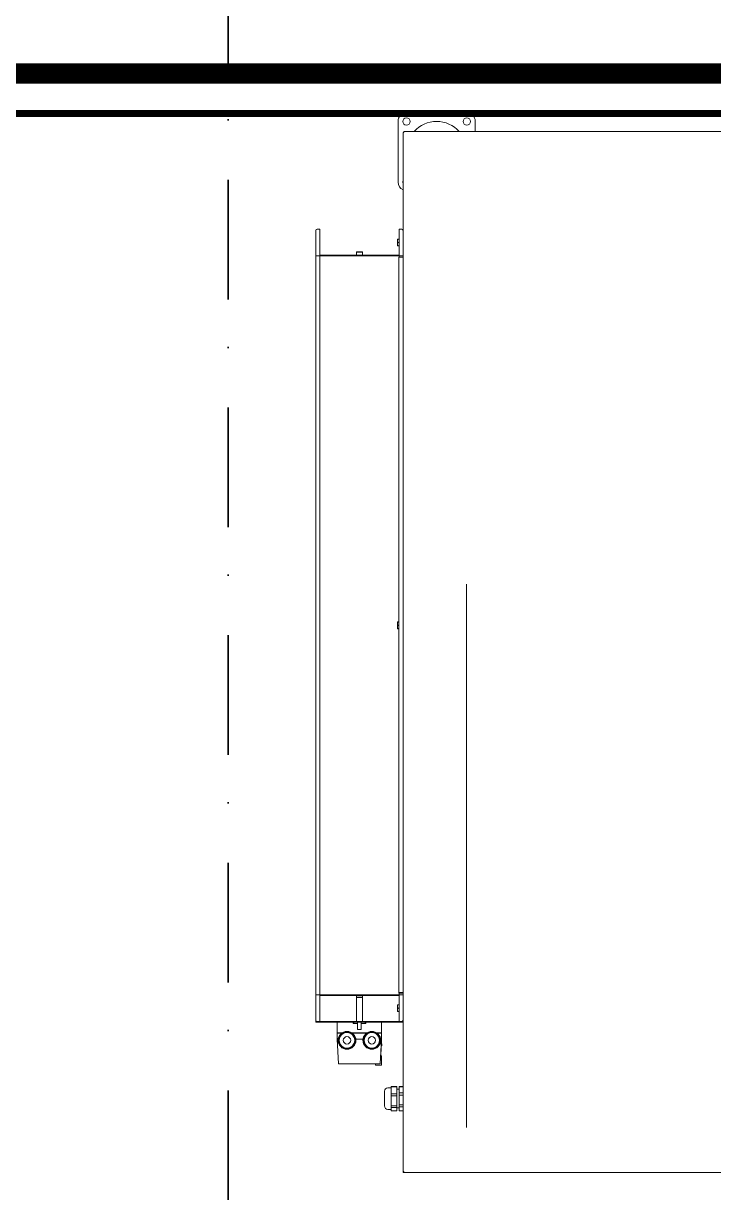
# Model space of a CAD drawing. Header units: millimetres. Extents: x 1322820 to 1391563, y 1051909 to 1098256.
# Drawn here: x 1333877 to 1334893, y 1078625 to 1080347 of the extents above; entities that cross this region are included whole.
import ezdxf
from ezdxf.enums import TextEntityAlignment as Align

# ---------------------------------------------------------------- set-up
doc = ezdxf.new("R2010")
doc.units = ezdxf.units.MM
doc.header["$MEASUREMENT"] = 0
for name, pattern in [('AStair_dashed', [1800, 800, -1000]), ('Dot & Dashed', [335.138881, 176.388884, -88.194442, 0, -70.555556]), ('DUBLU_INTRERUPT', [1.093612, 0.529167, -0.211667, 0.141111, -0.211667])]:
    doc.linetypes.add(name, pattern=pattern)
doc.layers.get('0').update_dxf_attribs({"true_color": 0x787878})
doc.layers.add('Circuit echipo', color=7, linetype='Continuous')
doc.layers.add('circuite prize vitali', color=1, linetype='Continuous')
for name, color, linetype, lineweight, true_color in [('instalatii - echipamente_Pen_No__21', 7, 'Continuous', 20, 0x787878), ('New_arhitectura - axe_Pen_No__201', 7, 'Continuous', 35, 0x787878), ('New_arhitectura - desen 2D_Pen_No__2', 7, 'Continuous', 13, 0x787878), ('New_instalatii - echipamente_Pen_No__21', 7, 'Continuous', 20, 0x787878)]:
    doc.layers.add(name, color=color, linetype=linetype, lineweight=lineweight, true_color=true_color)
doc.layers.add('New_arhitectura - axe', color=7, linetype='Continuous', true_color=0x787878)
doc.styles.add('GENERATED_STYLE_1', font='arialbd.ttf')

# ---------------------------------------------------------------- blocks, each defined once
blk = doc.blocks.new('Standard grid marker')
at = {"layer": 'New_arhitectura - axe_Pen_No__201', "linetype": 'Dot & Dashed', "lineweight": 35}
blk.add_line((1000, 0), (43350, 0), dxfattribs=at)
at = {"layer": 'New_arhitectura - axe_Pen_No__201', "lineweight": 35, "style": 'GENERATED_STYLE_1'}
for tag, p in [('AC_MarkerText_1_0', (-106.1, 7.1)), ('AC_MarkerText_1_1', (44456, 7.1))]:
    blk.add_attdef(tag, text='', height=125, rotation=270, dxfattribs=at).set_placement(p, align=Align.MIDDLE_CENTER)
blk = doc.blocks.new('terasa')
at = {"layer": 'instalatii - echipamente_Pen_No__21', "linetype": 'Continuous', "lineweight": 20}
for p, q in [((1334530.62, 1080214.448), (1334440.62, 1080214.448)), ((1334428.751, 1080202.579), (1334428.751, 1080112.579)), ((1334542.488, 1080187.25), (1334542.488, 1080202.579)), ((1334436.169, 1080185.993), (1334436.169, 1080186.013)), ((1334437.405, 1080186.013), (1334436.169, 1080186.013)), ((1334436.169, 1078655.539), (1334436.169, 1080185.993)), ((1334437.405, 1080187.25), (1334437.426, 1080187.25)), ((1334437.405, 1080187.25), (1334437.405, 1080186.013)), ((1334437.426, 1080187.25), (1335820.784, 1080187.25)), ((1334307.598, 1080041.618), (1334307.598, 1080004.035)), ((1334313.532, 1080043.596), (1334309.576, 1080043.596)), ((1334313.532, 1080043.596), (1334313.532, 1080041.618)), ((1334313.532, 1080004.035), (1334313.532, 1080041.618)), ((1334434.191, 1080043.596), (1334430.235, 1080043.596)), ((1334430.235, 1080041.618), (1334430.235, 1080043.596)), ((1334430.235, 1080041.618), (1334430.235, 1080004.035)), ((1334428.059, 1080028.761), (1334428.059, 1080026.288)), ((1334428.059, 1080026.288), (1334428.059, 1080021.343)), ((1334428.059, 1080021.343), (1334428.059, 1080018.871)), ((1334430.235, 1080028.761), (1334428.501, 1080028.761)), ((1334430.235, 1080023.816), (1334428.501, 1080023.816)), ((1334430.235, 1080018.871), (1334428.501, 1080018.871)), ((1334309.576, 1080004.035), (1334307.598, 1080004.035)), ((1334307.598, 1078916.123), (1334307.598, 1080004.035)), ((1334309.576, 1080004.035), (1334307.598, 1080004.035)), ((1334309.576, 1080004.035), (1334313.532, 1080004.035)), ((1334309.576, 1080004.035), (1334313.532, 1080004.035)), ((1334430.235, 1080005.024), (1334313.532, 1080005.024)), ((1334313.532, 1080004.035), (1334430.235, 1080004.035)), ((1334313.532, 1080004.035), (1334313.532, 1078916.123)), ((1334367.927, 1080009.97), (1334367.433, 1080009.475)), ((1334376.334, 1080009.475), (1334367.433, 1080009.475)), ((1334367.433, 1080005.024), (1334367.433, 1080009.475)), ((1334367.927, 1080009.97), (1334375.839, 1080009.97)), ((1334375.839, 1080009.97), (1334376.334, 1080009.475)), ((1334376.334, 1080005.024), (1334376.334, 1080009.475)), ((1334430.037, 1080002.057), (1334436.169, 1080002.057)), ((1334430.037, 1080002.056), (1334430.037, 1080001.019)), ((1334430.037, 1078919.189), (1334430.037, 1080001.019)), ((1334430.235, 1080004.035), (1334434.191, 1080004.035)), ((1334430.235, 1080002.057), (1334430.235, 1080004.035)), ((1334434.191, 1080004.035), (1334430.235, 1080004.035)), ((1334434.191, 1080004.035), (1334436.169, 1080004.035)), ((1334436.169, 1080004.035), (1334434.191, 1080004.035)), ((1334428.059, 1079465.024), (1334428.059, 1079462.551)), ((1334430.037, 1079465.025), (1334428.501, 1079465.025)), ((1334430.037, 1079465.024), (1334428.501, 1079465.024)), ((1334428.059, 1079462.551), (1334428.059, 1079457.606)), ((1334428.059, 1079457.606), (1334428.059, 1079455.134)), ((1334430.037, 1079460.079), (1334428.501, 1079460.079)), ((1334430.037, 1079455.134), (1334428.501, 1079455.134)), ((1334309.576, 1078916.123), (1334307.598, 1078916.123)), ((1334307.598, 1078916.123), (1334309.576, 1078916.123)), ((1334307.598, 1078916.123), (1334307.598, 1078878.541)), ((1334313.532, 1078916.123), (1334309.576, 1078916.123)), ((1334309.576, 1078916.123), (1334313.532, 1078916.123)), ((1334430.235, 1078916.123), (1334313.532, 1078916.123)), ((1334313.532, 1078878.541), (1334313.532, 1078916.123)), ((1334313.532, 1078915.134), (1334430.235, 1078915.134)), ((1334367.433, 1078912.662), (1334367.433, 1078915.134)), ((1334376.334, 1078912.662), (1334376.334, 1078915.134)), ((1334430.037, 1078919.189), (1334436.169, 1078919.189)), ((1334430.037, 1078919.14), (1334430.037, 1078919.189)), ((1334430.037, 1078919.09), (1334430.037, 1078919.14)), ((1334436.169, 1078919.09), (1334430.037, 1078919.09)), ((1334430.037, 1078919.09), (1334430.037, 1078918.101)), ((1334430.037, 1078918.101), (1334436.169, 1078918.101)), ((1334430.235, 1078916.123), (1334430.235, 1078918.101)), ((1334434.191, 1078916.123), (1334430.235, 1078916.123)), ((1334434.191, 1078916.123), (1334430.235, 1078916.123)), ((1334430.235, 1078916.123), (1334430.235, 1078878.541)), ((1334434.191, 1078916.123), (1334436.169, 1078916.123)), ((1334434.191, 1078916.123), (1334436.169, 1078916.123)), ((1334367.433, 1078876.563), (1334367.433, 1078912.662)), ((1334367.433, 1078912.662), (1334376.334, 1078912.662)), ((1334367.927, 1078912.167), (1334367.433, 1078912.662)), ((1334375.839, 1078912.167), (1334367.927, 1078912.167)), ((1334375.839, 1078912.167), (1334376.334, 1078912.662)), ((1334376.334, 1078876.563), (1334376.334, 1078912.662)), ((1334428.059, 1078901.288), (1334428.059, 1078898.815)), ((1334428.059, 1078898.815), (1334428.059, 1078893.87)), ((1334430.235, 1078901.289), (1334428.501, 1078901.289)), ((1334430.235, 1078901.288), (1334428.501, 1078901.288)), ((1334430.235, 1078896.342), (1334428.501, 1078896.342)), ((1334428.059, 1078893.87), (1334428.059, 1078891.398)), ((1334430.235, 1078891.398), (1334428.501, 1078891.398)), ((1334307.598, 1078876.563), (1334309.576, 1078876.563)), ((1334307.598, 1078876.563), (1334307.598, 1078875.574)), ((1334436.169, 1078875.574), (1334307.598, 1078875.574)), ((1334309.576, 1078876.563), (1334313.532, 1078876.563)), ((1334313.532, 1078878.541), (1334313.532, 1078876.563)), ((1334313.532, 1078876.563), (1334430.235, 1078876.563)), ((1334339.246, 1078875.574), (1334339.246, 1078859.75)), ((1334362.488, 1078873.596), (1334362.488, 1078875.574)), ((1334363.477, 1078873.596), (1334362.488, 1078873.596)), ((1334363.477, 1078875.574), (1334363.477, 1078873.596)), ((1334369.163, 1078873.596), (1334363.477, 1078873.596)), ((1334369.163, 1078873.596), (1334369.163, 1078875.574)), ((1334369.163, 1078864.695), (1334369.163, 1078873.596)), ((1334374.603, 1078864.695), (1334369.163, 1078864.695)), ((1334374.603, 1078875.574), (1334374.603, 1078873.596)), ((1334380.29, 1078873.596), (1334374.603, 1078873.596)), ((1334374.603, 1078873.596), (1334374.603, 1078864.695)), ((1334380.29, 1078875.574), (1334380.29, 1078873.596)), ((1334381.279, 1078873.596), (1334380.29, 1078873.596)), ((1334381.279, 1078875.574), (1334381.279, 1078873.596)), ((1334404.521, 1078875.574), (1334404.521, 1078859.75)), ((1334430.235, 1078876.563), (1334430.235, 1078878.541)), ((1334430.235, 1078876.563), (1334434.191, 1078876.563)), ((1334434.191, 1078876.563), (1334436.169, 1078876.563)), ((1334339.246, 1078859.255), (1334339.246, 1078859.75)), ((1334339.246, 1078859.75), (1334346.281, 1078859.75)), ((1334345.594, 1078859.255), (1334339.246, 1078859.255)), ((1334339.246, 1078859.255), (1334339.246, 1078850.354)), ((1334339.246, 1078850.354), (1334341.138, 1078814.255)), ((1334340.566, 1078850.354), (1334339.246, 1078850.354)), ((1334343.737, 1078854.557), (1334341.31, 1078850.354)), ((1334341.31, 1078847.387), (1334343.737, 1078843.184)), ((1334342.707, 1078853.439), (1334342.707, 1078852.775)), ((1334342.707, 1078844.967), (1334342.707, 1078844.303)), ((1334346.163, 1078858.761), (1334343.737, 1078854.557)), ((1334344.766, 1078856.34), (1334344.191, 1078856.008)), ((1334353.587, 1078860.244), (1334348.733, 1078860.244)), ((1334352.103, 1078860.576), (1334351.528, 1078860.244)), ((1334358.44, 1078860.244), (1334353.587, 1078860.244)), ((1334355.645, 1078860.244), (1334355.07, 1078860.576)), ((1334360.892, 1078859.75), (1334382.875, 1078859.75)), ((1334363.436, 1078854.557), (1334361.01, 1078858.761)), ((1334382.187, 1078859.255), (1334361.579, 1078859.255)), ((1334362.982, 1078856.008), (1334362.407, 1078856.34)), ((1334365.863, 1078850.354), (1334363.436, 1078854.557)), ((1334363.436, 1078843.184), (1334365.863, 1078847.387)), ((1334364.466, 1078852.775), (1334364.466, 1078853.439)), ((1334364.466, 1078844.303), (1334364.466, 1078844.967)), ((1334377.16, 1078850.354), (1334366.607, 1078850.354)), ((1334380.33, 1078854.557), (1334377.903, 1078850.354)), ((1334377.903, 1078847.387), (1334380.33, 1078843.184)), ((1334379.301, 1078853.439), (1334379.301, 1078852.775)), ((1334379.301, 1078844.967), (1334379.301, 1078844.303)), ((1334382.757, 1078858.761), (1334380.33, 1078854.557)), ((1334381.359, 1078856.34), (1334380.784, 1078856.008)), ((1334390.18, 1078860.244), (1334385.326, 1078860.244)), ((1334388.696, 1078860.576), (1334388.121, 1078860.244)), ((1334395.034, 1078860.244), (1334390.18, 1078860.244)), ((1334392.239, 1078860.244), (1334391.663, 1078860.576)), ((1334397.485, 1078859.75), (1334404.521, 1078859.75)), ((1334400.03, 1078854.557), (1334397.603, 1078858.761)), ((1334404.521, 1078859.255), (1334398.173, 1078859.255)), ((1334399.576, 1078856.008), (1334399.001, 1078856.34)), ((1334402.457, 1078850.354), (1334400.03, 1078854.557)), ((1334400.03, 1078843.184), (1334402.457, 1078847.387)), ((1334401.059, 1078852.775), (1334401.059, 1078853.439)), ((1334401.059, 1078844.303), (1334401.059, 1078844.967)), ((1334404.521, 1078850.354), (1334402.629, 1078814.255)), ((1334404.521, 1078850.354), (1334403.2, 1078850.354)), ((1334404.521, 1078859.75), (1334404.521, 1078859.255)), ((1334404.521, 1078859.255), (1334404.521, 1078850.354)), ((1334343.737, 1078843.184), (1334346.163, 1078838.981)), ((1334344.191, 1078841.733), (1334344.766, 1078841.401)), ((1334348.733, 1078837.497), (1334353.587, 1078837.497)), ((1334351.528, 1078837.497), (1334352.103, 1078837.165)), ((1334353.587, 1078837.497), (1334358.44, 1078837.497)), ((1334355.07, 1078837.165), (1334355.645, 1078837.497)), ((1334361.01, 1078838.981), (1334363.436, 1078843.184)), ((1334362.407, 1078841.401), (1334362.982, 1078841.733)), ((1334380.33, 1078843.184), (1334382.757, 1078838.981)), ((1334380.784, 1078841.733), (1334381.359, 1078841.401)), ((1334385.326, 1078837.497), (1334390.18, 1078837.497)), ((1334388.121, 1078837.497), (1334388.696, 1078837.165)), ((1334390.18, 1078837.497), (1334395.034, 1078837.497)), ((1334391.663, 1078837.165), (1334392.239, 1078837.497)), ((1334397.603, 1078838.981), (1334400.03, 1078843.184)), ((1334399.001, 1078841.401), (1334399.576, 1078841.733)), ((1334404.053, 1078841.426), (1334404.053, 1078837.497)), ((1334341.138, 1078814.255), (1334402.629, 1078814.255)), ((1334395.706, 1078812.277), (1334395.706, 1078814.255)), ((1334404.607, 1078812.277), (1334395.706, 1078812.277)), ((1334403.251, 1078826.123), (1334404.607, 1078826.123)), ((1334404.607, 1078826.123), (1334404.607, 1078812.277)), ((1334418.861, 1078778.898), (1334413.916, 1078778.898)), ((1334418.861, 1078780.983), (1334418.861, 1078781.123)), ((1334426.773, 1078781.123), (1334418.861, 1078781.123)), ((1334426.773, 1078780.983), (1334418.861, 1078780.983)), ((1334418.861, 1078780.376), (1334418.861, 1078780.983)), ((1334426.773, 1078780.376), (1334418.861, 1078780.376)), ((1334418.861, 1078780.376), (1334418.861, 1078770.085)), ((1334426.773, 1078780.983), (1334426.773, 1078781.123)), ((1334426.773, 1078780.376), (1334426.773, 1078780.983)), ((1334426.773, 1078780.376), (1334426.773, 1078770.085)), ((1334430.235, 1078776.92), (1334426.773, 1078776.92)), ((1334436.169, 1078780.876), (1334430.235, 1078780.876)), ((1334436.169, 1078780.874), (1334430.235, 1078780.874)), ((1334430.235, 1078780.358), (1334430.235, 1078780.874)), ((1334436.169, 1078780.358), (1334430.235, 1078780.358)), ((1334430.235, 1078780.358), (1334430.235, 1078771.714)), ((1334408.971, 1078752.195), (1334408.971, 1078773.953)), ((1334426.773, 1078770.085), (1334418.861, 1078770.085)), ((1334418.861, 1078767.273), (1334418.861, 1078770.085)), ((1334426.773, 1078767.273), (1334418.861, 1078767.273)), ((1334418.861, 1078767.273), (1334418.861, 1078752.176)), ((1334426.773, 1078767.273), (1334426.773, 1078770.085)), ((1334426.773, 1078767.273), (1334426.773, 1078752.176)), ((1334430.235, 1078768.025), (1334430.235, 1078771.714)), ((1334436.169, 1078771.714), (1334430.235, 1078771.714)), ((1334436.169, 1078768.025), (1334430.235, 1078768.025)), ((1334430.235, 1078768.025), (1334430.235, 1078753.914)), ((1334418.861, 1078747.25), (1334413.916, 1078747.25)), ((1334426.773, 1078752.176), (1334418.861, 1078752.176)), ((1334418.861, 1078749.971), (1334418.861, 1078752.176)), ((1334426.773, 1078749.971), (1334418.861, 1078749.971)), ((1334418.861, 1078749.971), (1334418.861, 1078745.164)), ((1334426.773, 1078745.164), (1334418.861, 1078745.164)), ((1334418.861, 1078745.164), (1334418.861, 1078745.025)), ((1334426.773, 1078745.025), (1334418.861, 1078745.025)), ((1334418.861, 1078745.024), (1334418.861, 1078745.025)), ((1334426.773, 1078745.024), (1334418.861, 1078745.024)), ((1334426.773, 1078749.971), (1334426.773, 1078752.176)), ((1334426.773, 1078749.971), (1334426.773, 1078745.164)), ((1334430.235, 1078749.228), (1334426.773, 1078749.228)), ((1334426.773, 1078745.164), (1334426.773, 1078745.025)), ((1334426.773, 1078745.024), (1334426.773, 1078745.025)), ((1334436.169, 1078753.914), (1334430.235, 1078753.914)), ((1334430.235, 1078750.741), (1334430.235, 1078753.914)), ((1334436.169, 1078750.741), (1334430.235, 1078750.741)), ((1334430.235, 1078750.741), (1334430.235, 1078745.274)), ((1334436.169, 1078745.274), (1334430.235, 1078745.274)), ((1334436.169, 1078745.272), (1334430.235, 1078745.272)), ((1335820.784, 1078654.283), (1334437.426, 1078654.283))]:
    blk.add_line(p, q, dxfattribs=at)
at = {"layer": 'instalatii - echipamente_Pen_No__21', "linetype": 'Continuous', "lineweight": 20, "flags": 128}
for points in [[(1334437.356, 1080186.013), (1334437.265, 1080186.012), (1334437.251, 1080186.012), (1334437.235, 1080186.012), (1334437.218, 1080186.011), (1334437.2, 1080186.011), (1334437.181, 1080186.011), (1334437.161, 1080186.011), (1334437.14, 1080186.011), (1334437.119, 1080186.01), (1334437.096, 1080186.01), (1334437.073, 1080186.01), (1334437.049, 1080186.01), (1334437.024, 1080186.009), (1334437, 1080186.009), (1334436.974, 1080186.009), (1334436.949, 1080186.009), (1334436.923, 1080186.008), (1334436.897, 1080186.008), (1334436.87, 1080186.008), (1334436.844, 1080186.007), (1334436.818, 1080186.007), (1334436.792, 1080186.007), (1334436.766, 1080186.007), (1334436.74, 1080186.006), (1334436.714, 1080186.006), (1334436.689, 1080186.006), (1334436.664, 1080186.005), (1334436.639, 1080186.005), (1334436.615, 1080186.005), (1334436.591, 1080186.005), (1334436.568, 1080186.004), (1334436.546, 1080186.004), (1334436.523, 1080186.004), (1334436.502, 1080186.003), (1334436.481, 1080186.003), (1334436.461, 1080186.003), (1334436.442, 1080186.003), (1334436.423, 1080186.002), (1334436.405, 1080186.002), (1334436.389, 1080186.002), (1334436.373, 1080186.001), (1334436.358, 1080186.001), (1334436.344, 1080186.001), (1334436.331, 1080186.001), (1334436.319, 1080186), (1334436.307, 1080186), (1334436.297, 1080186), (1334436.278, 1080185.999), (1334436.262, 1080185.999), (1334436.248, 1080185.998), (1334436.236, 1080185.998), (1334436.222, 1080185.997), (1334436.211, 1080185.997), (1334436.2, 1080185.996), (1334436.189, 1080185.995), (1334436.179, 1080185.995)], [(1334437.356, 1080186.013), (1334437.265, 1080186.012), (1334437.251, 1080186.012), (1334437.235, 1080186.012), (1334437.218, 1080186.011), (1334437.2, 1080186.011), (1334437.181, 1080186.011), (1334437.161, 1080186.011), (1334437.14, 1080186.011), (1334437.119, 1080186.01), (1334437.096, 1080186.01), (1334437.073, 1080186.01), (1334437.049, 1080186.01), (1334437.024, 1080186.009), (1334437, 1080186.009), (1334436.974, 1080186.009), (1334436.949, 1080186.009), (1334436.923, 1080186.008), (1334436.897, 1080186.008), (1334436.87, 1080186.008), (1334436.844, 1080186.007), (1334436.818, 1080186.007), (1334436.792, 1080186.007), (1334436.766, 1080186.007), (1334436.74, 1080186.006), (1334436.714, 1080186.006), (1334436.689, 1080186.006), (1334436.664, 1080186.005), (1334436.639, 1080186.005), (1334436.615, 1080186.005), (1334436.591, 1080186.005), (1334436.568, 1080186.004), (1334436.546, 1080186.004), (1334436.523, 1080186.004), (1334436.502, 1080186.003), (1334436.481, 1080186.003), (1334436.461, 1080186.003), (1334436.442, 1080186.003), (1334436.423, 1080186.002), (1334436.405, 1080186.002), (1334436.389, 1080186.002), (1334436.373, 1080186.001), (1334436.358, 1080186.001), (1334436.344, 1080186.001), (1334436.331, 1080186.001), (1334436.319, 1080186), (1334436.307, 1080186), (1334436.297, 1080186), (1334436.278, 1080185.999), (1334436.262, 1080185.999), (1334436.248, 1080185.998), (1334436.236, 1080185.998), (1334436.222, 1080185.997), (1334436.211, 1080185.997), (1334436.2, 1080185.996), (1334436.189, 1080185.995), (1334436.179, 1080185.995)], [(1334437.405, 1080186.013), (1334437.395, 1080186.013), (1334437.385, 1080186.013), (1334437.374, 1080186.013), (1334437.364, 1080186.013)], [(1334437.405, 1080186.013), (1334437.395, 1080186.013), (1334437.385, 1080186.013), (1334437.374, 1080186.013), (1334437.364, 1080186.013)], [(1334437.405, 1080186.013), (1334437.405, 1080186.024), (1334437.405, 1080186.034), (1334437.406, 1080186.045), (1334437.406, 1080186.055)], [(1334437.405, 1080186.013), (1334437.405, 1080186.024), (1334437.405, 1080186.034), (1334437.406, 1080186.045), (1334437.406, 1080186.055)], [(1334437.406, 1080186.063), (1334437.407, 1080186.154), (1334437.407, 1080186.168), (1334437.407, 1080186.184), (1334437.407, 1080186.2), (1334437.407, 1080186.218), (1334437.408, 1080186.237), (1334437.408, 1080186.257), (1334437.408, 1080186.278), (1334437.408, 1080186.3), (1334437.409, 1080186.323), (1334437.409, 1080186.346), (1334437.409, 1080186.37), (1334437.409, 1080186.394), (1334437.41, 1080186.419), (1334437.41, 1080186.444), (1334437.41, 1080186.47), (1334437.41, 1080186.496), (1334437.411, 1080186.522), (1334437.411, 1080186.548), (1334437.411, 1080186.575), (1334437.412, 1080186.601), (1334437.412, 1080186.627), (1334437.412, 1080186.653), (1334437.412, 1080186.679), (1334437.413, 1080186.704), (1334437.413, 1080186.73), (1334437.413, 1080186.755), (1334437.414, 1080186.779), (1334437.414, 1080186.804), (1334437.414, 1080186.827), (1334437.414, 1080186.85), (1334437.415, 1080186.873), (1334437.415, 1080186.895), (1334437.415, 1080186.917), (1334437.416, 1080186.938), (1334437.416, 1080186.958), (1334437.416, 1080186.977), (1334437.416, 1080186.996), (1334437.417, 1080187.013), (1334437.417, 1080187.03), (1334437.417, 1080187.046), (1334437.418, 1080187.061), (1334437.418, 1080187.075), (1334437.418, 1080187.088), (1334437.418, 1080187.1), (1334437.419, 1080187.111), (1334437.419, 1080187.122), (1334437.42, 1080187.141), (1334437.42, 1080187.157), (1334437.421, 1080187.171), (1334437.421, 1080187.182), (1334437.422, 1080187.197), (1334437.422, 1080187.208), (1334437.423, 1080187.219), (1334437.423, 1080187.23), (1334437.424, 1080187.24)], [(1334437.406, 1080186.063), (1334437.407, 1080186.154), (1334437.407, 1080186.168), (1334437.407, 1080186.184), (1334437.407, 1080186.2), (1334437.407, 1080186.218), (1334437.408, 1080186.237), (1334437.408, 1080186.257), (1334437.408, 1080186.278), (1334437.408, 1080186.3), (1334437.409, 1080186.323), (1334437.409, 1080186.346), (1334437.409, 1080186.37), (1334437.409, 1080186.394), (1334437.41, 1080186.419), (1334437.41, 1080186.444), (1334437.41, 1080186.47), (1334437.41, 1080186.496), (1334437.411, 1080186.522), (1334437.411, 1080186.548), (1334437.411, 1080186.575), (1334437.412, 1080186.601), (1334437.412, 1080186.627), (1334437.412, 1080186.653), (1334437.412, 1080186.679), (1334437.413, 1080186.704), (1334437.413, 1080186.73), (1334437.413, 1080186.755), (1334437.414, 1080186.779), (1334437.414, 1080186.804), (1334437.414, 1080186.827), (1334437.414, 1080186.85), (1334437.415, 1080186.873), (1334437.415, 1080186.895), (1334437.415, 1080186.917), (1334437.416, 1080186.938), (1334437.416, 1080186.958), (1334437.416, 1080186.977), (1334437.416, 1080186.996), (1334437.417, 1080187.013), (1334437.417, 1080187.03), (1334437.417, 1080187.046), (1334437.418, 1080187.061), (1334437.418, 1080187.075), (1334437.418, 1080187.088), (1334437.418, 1080187.1), (1334437.419, 1080187.111), (1334437.419, 1080187.122), (1334437.42, 1080187.141), (1334437.42, 1080187.157), (1334437.421, 1080187.171), (1334437.421, 1080187.182), (1334437.422, 1080187.197), (1334437.422, 1080187.208), (1334437.423, 1080187.219), (1334437.423, 1080187.23), (1334437.424, 1080187.24)], [(1334428.059, 1080028.761), (1334428.071, 1080028.761), (1334428.084, 1080028.761), (1334428.097, 1080028.761), (1334428.113, 1080028.761), (1334428.133, 1080028.761), (1334428.144, 1080028.761), (1334428.157, 1080028.761), (1334428.17, 1080028.761), (1334428.184, 1080028.761), (1334428.199, 1080028.761), (1334428.215, 1080028.761), (1334428.231, 1080028.761), (1334428.247, 1080028.761), (1334428.263, 1080028.761), (1334428.28, 1080028.761), (1334428.296, 1080028.761), (1334428.313, 1080028.761), (1334428.329, 1080028.761), (1334428.345, 1080028.761), (1334428.36, 1080028.761), (1334428.375, 1080028.761), (1334428.389, 1080028.761), (1334428.403, 1080028.761), (1334428.415, 1080028.761), (1334428.501, 1080028.761)], [(1334428.501, 1080028.761), (1334428.427, 1080028.54), (1334428.415, 1080028.505), (1334428.403, 1080028.467), (1334428.389, 1080028.426), (1334428.375, 1080028.383), (1334428.36, 1080028.337), (1334428.345, 1080028.288), (1334428.329, 1080028.238), (1334428.313, 1080028.185), (1334428.296, 1080028.13), (1334428.28, 1080028.074), (1334428.263, 1080028.017), (1334428.247, 1080027.958), (1334428.231, 1080027.898), (1334428.215, 1080027.837), (1334428.199, 1080027.776), (1334428.184, 1080027.714), (1334428.17, 1080027.652), (1334428.157, 1080027.59), (1334428.144, 1080027.527), (1334428.133, 1080027.465), (1334428.122, 1080027.404), (1334428.113, 1080027.343), (1334428.104, 1080027.282), (1334428.097, 1080027.223), (1334428.09, 1080027.164), (1334428.084, 1080027.107), (1334428.079, 1080027.05), (1334428.075, 1080026.995), (1334428.071, 1080026.942), (1334428.068, 1080026.89), (1334428.066, 1080026.839), (1334428.064, 1080026.79), (1334428.062, 1080026.744), (1334428.061, 1080026.699), (1334428.06, 1080026.656), (1334428.06, 1080026.616), (1334428.059, 1080026.578), (1334428.059, 1080026.542), (1334428.059, 1080026.51), (1334428.059, 1080026.288)], [(1334428.059, 1080026.288), (1334428.059, 1080026.097), (1334428.059, 1080026.067), (1334428.059, 1080026.034), (1334428.059, 1080025.999), (1334428.06, 1080025.961), (1334428.06, 1080025.92), (1334428.061, 1080025.878), (1334428.062, 1080025.833), (1334428.064, 1080025.786), (1334428.066, 1080025.737), (1334428.068, 1080025.687), (1334428.071, 1080025.635), (1334428.075, 1080025.581), (1334428.079, 1080025.526), (1334428.084, 1080025.47), (1334428.09, 1080025.412), (1334428.097, 1080025.354), (1334428.104, 1080025.294), (1334428.113, 1080025.234), (1334428.122, 1080025.173), (1334428.133, 1080025.111), (1334428.144, 1080025.049), (1334428.157, 1080024.987), (1334428.17, 1080024.925), (1334428.184, 1080024.862), (1334428.199, 1080024.8), (1334428.215, 1080024.739), (1334428.231, 1080024.678), (1334428.247, 1080024.618), (1334428.263, 1080024.56), (1334428.28, 1080024.502), (1334428.296, 1080024.446), (1334428.313, 1080024.391), (1334428.329, 1080024.339), (1334428.345, 1080024.288), (1334428.36, 1080024.24), (1334428.375, 1080024.194), (1334428.389, 1080024.15), (1334428.403, 1080024.109), (1334428.415, 1080024.071), (1334428.501, 1080023.816)], [(1334428.501, 1080023.816), (1334428.427, 1080023.595), (1334428.415, 1080023.56), (1334428.403, 1080023.522), (1334428.389, 1080023.481), (1334428.375, 1080023.438), (1334428.36, 1080023.392), (1334428.345, 1080023.343), (1334428.329, 1080023.293), (1334428.313, 1080023.24), (1334428.296, 1080023.185), (1334428.28, 1080023.129), (1334428.263, 1080023.072), (1334428.247, 1080023.013), (1334428.231, 1080022.953), (1334428.215, 1080022.892), (1334428.199, 1080022.831), (1334428.184, 1080022.769), (1334428.17, 1080022.707), (1334428.157, 1080022.644), (1334428.144, 1080022.582), (1334428.133, 1080022.52), (1334428.122, 1080022.459), (1334428.113, 1080022.398), (1334428.104, 1080022.337), (1334428.097, 1080022.278), (1334428.09, 1080022.219), (1334428.084, 1080022.162), (1334428.079, 1080022.105), (1334428.075, 1080022.05), (1334428.071, 1080021.997), (1334428.068, 1080021.944), (1334428.066, 1080021.894), (1334428.064, 1080021.845), (1334428.062, 1080021.799), (1334428.061, 1080021.754), (1334428.06, 1080021.711), (1334428.06, 1080021.671), (1334428.059, 1080021.633), (1334428.059, 1080021.597), (1334428.059, 1080021.564), (1334428.059, 1080021.343)], [(1334428.059, 1080021.343), (1334428.059, 1080021.152), (1334428.059, 1080021.122), (1334428.059, 1080021.089), (1334428.059, 1080021.053), (1334428.06, 1080021.015), (1334428.06, 1080020.975), (1334428.061, 1080020.932), (1334428.062, 1080020.888), (1334428.064, 1080020.841), (1334428.066, 1080020.792), (1334428.068, 1080020.742), (1334428.071, 1080020.69), (1334428.075, 1080020.636), (1334428.079, 1080020.581), (1334428.084, 1080020.525), (1334428.09, 1080020.467), (1334428.097, 1080020.408), (1334428.104, 1080020.349), (1334428.113, 1080020.289), (1334428.122, 1080020.228), (1334428.133, 1080020.166), (1334428.144, 1080020.104), (1334428.157, 1080020.042), (1334428.17, 1080019.979), (1334428.184, 1080019.917), (1334428.199, 1080019.855), (1334428.215, 1080019.794), (1334428.231, 1080019.733), (1334428.247, 1080019.673), (1334428.263, 1080019.615), (1334428.28, 1080019.557), (1334428.296, 1080019.501), (1334428.313, 1080019.446), (1334428.329, 1080019.394), (1334428.345, 1080019.343), (1334428.36, 1080019.295), (1334428.375, 1080019.248), (1334428.389, 1080019.205), (1334428.403, 1080019.164), (1334428.415, 1080019.126), (1334428.501, 1080018.871)], [(1334428.501, 1080018.871), (1334428.427, 1080018.871), (1334428.415, 1080018.871), (1334428.403, 1080018.871), (1334428.389, 1080018.871), (1334428.375, 1080018.871), (1334428.36, 1080018.871), (1334428.345, 1080018.871), (1334428.329, 1080018.871), (1334428.313, 1080018.871), (1334428.296, 1080018.871), (1334428.28, 1080018.871), (1334428.263, 1080018.871), (1334428.247, 1080018.871), (1334428.231, 1080018.871), (1334428.215, 1080018.871), (1334428.199, 1080018.871), (1334428.184, 1080018.871), (1334428.17, 1080018.871), (1334428.157, 1080018.871), (1334428.144, 1080018.871), (1334428.133, 1080018.871), (1334428.122, 1080018.871), (1334428.104, 1080018.871), (1334428.09, 1080018.871), (1334428.079, 1080018.871), (1334428.068, 1080018.871)], [(1334428.501, 1079465.024), (1334428.427, 1079464.803), (1334428.415, 1079464.768), (1334428.403, 1079464.731), (1334428.389, 1079464.69), (1334428.375, 1079464.646), (1334428.36, 1079464.6), (1334428.345, 1079464.552), (1334428.329, 1079464.501), (1334428.313, 1079464.448), (1334428.296, 1079464.394), (1334428.28, 1079464.338), (1334428.263, 1079464.28), (1334428.247, 1079464.221), (1334428.231, 1079464.161), (1334428.215, 1079464.101), (1334428.199, 1079464.039), (1334428.184, 1079463.977), (1334428.17, 1079463.915), (1334428.157, 1079463.853), (1334428.144, 1079463.791), (1334428.133, 1079463.729), (1334428.122, 1079463.667), (1334428.113, 1079463.606), (1334428.104, 1079463.546), (1334428.097, 1079463.486), (1334428.09, 1079463.428), (1334428.084, 1079463.37), (1334428.079, 1079463.314), (1334428.075, 1079463.259), (1334428.071, 1079463.205), (1334428.068, 1079463.153), (1334428.066, 1079463.102), (1334428.064, 1079463.054), (1334428.062, 1079463.007), (1334428.061, 1079462.962), (1334428.06, 1079462.919), (1334428.06, 1079462.879), (1334428.059, 1079462.841), (1334428.059, 1079462.806), (1334428.059, 1079462.773), (1334428.059, 1079462.551)], [(1334428.059, 1079465.024), (1334428.071, 1079465.024), (1334428.084, 1079465.024), (1334428.097, 1079465.024), (1334428.113, 1079465.024), (1334428.133, 1079465.024), (1334428.144, 1079465.024), (1334428.157, 1079465.024), (1334428.17, 1079465.024), (1334428.184, 1079465.024), (1334428.199, 1079465.024), (1334428.215, 1079465.024), (1334428.231, 1079465.024), (1334428.247, 1079465.024), (1334428.263, 1079465.024), (1334428.28, 1079465.024), (1334428.296, 1079465.024), (1334428.313, 1079465.024), (1334428.329, 1079465.024), (1334428.345, 1079465.024), (1334428.36, 1079465.024), (1334428.375, 1079465.024), (1334428.389, 1079465.024), (1334428.403, 1079465.024), (1334428.415, 1079465.024), (1334428.501, 1079465.024)], [(1334428.501, 1079465.025), (1334428.427, 1079465.025), (1334428.415, 1079465.025), (1334428.403, 1079465.025), (1334428.389, 1079465.025), (1334428.375, 1079465.025), (1334428.36, 1079465.025), (1334428.345, 1079465.025), (1334428.329, 1079465.025), (1334428.313, 1079465.025), (1334428.296, 1079465.025), (1334428.28, 1079465.025), (1334428.263, 1079465.025), (1334428.247, 1079465.025), (1334428.231, 1079465.025), (1334428.215, 1079465.025), (1334428.199, 1079465.025), (1334428.184, 1079465.025), (1334428.17, 1079465.025), (1334428.157, 1079465.025), (1334428.144, 1079465.025), (1334428.133, 1079465.025), (1334428.122, 1079465.025), (1334428.104, 1079465.025), (1334428.09, 1079465.025), (1334428.079, 1079465.025), (1334428.068, 1079465.025)], [(1334428.059, 1079462.551), (1334428.059, 1079462.36), (1334428.059, 1079462.33), (1334428.059, 1079462.297), (1334428.059, 1079462.262), (1334428.06, 1079462.224), (1334428.06, 1079462.183), (1334428.061, 1079462.141), (1334428.062, 1079462.096), (1334428.064, 1079462.049), (1334428.066, 1079462), (1334428.068, 1079461.95), (1334428.071, 1079461.898), (1334428.075, 1079461.844), (1334428.079, 1079461.789), (1334428.084, 1079461.733), (1334428.09, 1079461.675), (1334428.097, 1079461.617), (1334428.104, 1079461.557), (1334428.113, 1079461.497), (1334428.122, 1079461.436), (1334428.133, 1079461.374), (1334428.144, 1079461.312), (1334428.157, 1079461.25), (1334428.17, 1079461.188), (1334428.184, 1079461.125), (1334428.199, 1079461.063), (1334428.215, 1079461.002), (1334428.231, 1079460.941), (1334428.247, 1079460.881), (1334428.263, 1079460.823), (1334428.28, 1079460.765), (1334428.296, 1079460.709), (1334428.313, 1079460.654), (1334428.329, 1079460.602), (1334428.345, 1079460.551), (1334428.36, 1079460.503), (1334428.375, 1079460.456), (1334428.389, 1079460.413), (1334428.403, 1079460.372), (1334428.415, 1079460.334), (1334428.501, 1079460.079)], [(1334428.501, 1079460.079), (1334428.427, 1079459.858), (1334428.415, 1079459.823), (1334428.403, 1079459.785), (1334428.389, 1079459.744), (1334428.375, 1079459.701), (1334428.36, 1079459.655), (1334428.345, 1079459.606), (1334428.329, 1079459.556), (1334428.313, 1079459.503), (1334428.296, 1079459.448), (1334428.28, 1079459.392), (1334428.263, 1079459.335), (1334428.247, 1079459.276), (1334428.231, 1079459.216), (1334428.215, 1079459.155), (1334428.199, 1079459.094), (1334428.184, 1079459.032), (1334428.17, 1079458.97), (1334428.157, 1079458.908), (1334428.144, 1079458.845), (1334428.133, 1079458.783), (1334428.122, 1079458.722), (1334428.113, 1079458.661), (1334428.104, 1079458.6), (1334428.097, 1079458.541), (1334428.09, 1079458.482), (1334428.084, 1079458.425), (1334428.079, 1079458.368), (1334428.075, 1079458.313), (1334428.071, 1079458.26), (1334428.068, 1079458.208), (1334428.066, 1079458.157), (1334428.064, 1079458.108), (1334428.062, 1079458.062), (1334428.061, 1079458.017), (1334428.06, 1079457.974), (1334428.06, 1079457.934), (1334428.059, 1079457.896), (1334428.059, 1079457.86), (1334428.059, 1079457.828), (1334428.059, 1079457.606)], [(1334428.059, 1079457.606), (1334428.059, 1079457.415), (1334428.059, 1079457.385), (1334428.059, 1079457.352), (1334428.059, 1079457.317), (1334428.06, 1079457.279), (1334428.06, 1079457.238), (1334428.061, 1079457.196), (1334428.062, 1079457.151), (1334428.064, 1079457.104), (1334428.066, 1079457.055), (1334428.068, 1079457.005), (1334428.071, 1079456.953), (1334428.075, 1079456.899), (1334428.079, 1079456.844), (1334428.084, 1079456.788), (1334428.09, 1079456.73), (1334428.097, 1079456.672), (1334428.104, 1079456.612), (1334428.113, 1079456.552), (1334428.122, 1079456.491), (1334428.133, 1079456.429), (1334428.144, 1079456.367), (1334428.157, 1079456.305), (1334428.17, 1079456.243), (1334428.184, 1079456.181), (1334428.199, 1079456.119), (1334428.215, 1079456.057), (1334428.231, 1079455.996), (1334428.247, 1079455.937), (1334428.263, 1079455.878), (1334428.28, 1079455.82), (1334428.296, 1079455.764), (1334428.313, 1079455.71), (1334428.329, 1079455.657), (1334428.345, 1079455.606), (1334428.36, 1079455.558), (1334428.375, 1079455.512), (1334428.389, 1079455.468), (1334428.403, 1079455.427), (1334428.415, 1079455.39), (1334428.501, 1079455.134)], [(1334428.501, 1079455.134), (1334428.427, 1079455.134), (1334428.416, 1079455.134), (1334428.403, 1079455.134), (1334428.389, 1079455.134), (1334428.375, 1079455.134), (1334428.36, 1079455.134), (1334428.345, 1079455.134), (1334428.329, 1079455.134), (1334428.313, 1079455.134), (1334428.296, 1079455.134), (1334428.28, 1079455.134), (1334428.263, 1079455.134), (1334428.247, 1079455.134), (1334428.231, 1079455.134), (1334428.215, 1079455.134), (1334428.199, 1079455.134), (1334428.184, 1079455.134), (1334428.17, 1079455.134), (1334428.157, 1079455.134), (1334428.144, 1079455.134), (1334428.133, 1079455.134), (1334428.122, 1079455.134), (1334428.104, 1079455.134), (1334428.09, 1079455.134), (1334428.079, 1079455.134), (1334428.068, 1079455.134)], [(1334428.501, 1078901.288), (1334428.427, 1078901.067), (1334428.415, 1078901.032), (1334428.403, 1078900.994), (1334428.389, 1078900.953), (1334428.375, 1078900.91), (1334428.36, 1078900.864), (1334428.345, 1078900.815), (1334428.329, 1078900.765), (1334428.313, 1078900.712), (1334428.296, 1078900.657), (1334428.28, 1078900.601), (1334428.263, 1078900.544), (1334428.247, 1078900.485), (1334428.231, 1078900.425), (1334428.215, 1078900.364), (1334428.199, 1078900.303), (1334428.184, 1078900.241), (1334428.17, 1078900.179), (1334428.157, 1078900.117), (1334428.144, 1078900.054), (1334428.133, 1078899.992), (1334428.122, 1078899.931), (1334428.113, 1078899.87), (1334428.104, 1078899.809), (1334428.097, 1078899.75), (1334428.09, 1078899.691), (1334428.084, 1078899.634), (1334428.079, 1078899.577), (1334428.075, 1078899.522), (1334428.071, 1078899.469), (1334428.068, 1078899.416), (1334428.066, 1078899.366), (1334428.064, 1078899.317), (1334428.062, 1078899.271), (1334428.061, 1078899.226), (1334428.06, 1078899.183), (1334428.06, 1078899.143), (1334428.059, 1078899.105), (1334428.059, 1078899.069), (1334428.059, 1078899.036), (1334428.059, 1078898.815)], [(1334428.059, 1078901.288), (1334428.071, 1078901.288), (1334428.084, 1078901.288), (1334428.097, 1078901.288), (1334428.113, 1078901.288), (1334428.133, 1078901.288), (1334428.144, 1078901.288), (1334428.157, 1078901.288), (1334428.17, 1078901.288), (1334428.184, 1078901.288), (1334428.199, 1078901.288), (1334428.215, 1078901.288), (1334428.231, 1078901.288), (1334428.247, 1078901.288), (1334428.263, 1078901.288), (1334428.28, 1078901.288), (1334428.296, 1078901.288), (1334428.313, 1078901.288), (1334428.329, 1078901.288), (1334428.345, 1078901.288), (1334428.36, 1078901.288), (1334428.375, 1078901.288), (1334428.389, 1078901.288), (1334428.403, 1078901.288), (1334428.415, 1078901.288), (1334428.501, 1078901.288)], [(1334428.059, 1078898.815), (1334428.059, 1078898.624), (1334428.059, 1078898.594), (1334428.059, 1078898.561), (1334428.059, 1078898.525), (1334428.06, 1078898.487), (1334428.06, 1078898.447), (1334428.061, 1078898.404), (1334428.062, 1078898.36), (1334428.064, 1078898.313), (1334428.066, 1078898.264), (1334428.068, 1078898.214), (1334428.071, 1078898.162), (1334428.075, 1078898.108), (1334428.079, 1078898.053), (1334428.084, 1078897.996), (1334428.09, 1078897.939), (1334428.097, 1078897.88), (1334428.104, 1078897.821), (1334428.113, 1078897.76), (1334428.122, 1078897.699), (1334428.133, 1078897.638), (1334428.144, 1078897.576), (1334428.157, 1078897.514), (1334428.17, 1078897.451), (1334428.184, 1078897.389), (1334428.199, 1078897.327), (1334428.215, 1078897.266), (1334428.231, 1078897.205), (1334428.247, 1078897.145), (1334428.263, 1078897.086), (1334428.28, 1078897.029), (1334428.296, 1078896.973), (1334428.313, 1078896.918), (1334428.329, 1078896.866), (1334428.345, 1078896.815), (1334428.36, 1078896.766), (1334428.375, 1078896.72), (1334428.389, 1078896.677), (1334428.403, 1078896.636), (1334428.415, 1078896.598), (1334428.501, 1078896.342)], [(1334428.501, 1078896.342), (1334428.427, 1078896.122), (1334428.415, 1078896.087), (1334428.403, 1078896.049), (1334428.389, 1078896.008), (1334428.375, 1078895.965), (1334428.36, 1078895.918), (1334428.345, 1078895.87), (1334428.329, 1078895.819), (1334428.313, 1078895.767), (1334428.296, 1078895.712), (1334428.28, 1078895.656), (1334428.263, 1078895.598), (1334428.247, 1078895.54), (1334428.231, 1078895.48), (1334428.215, 1078895.419), (1334428.199, 1078895.358), (1334428.184, 1078895.296), (1334428.17, 1078895.234), (1334428.157, 1078895.171), (1334428.144, 1078895.109), (1334428.133, 1078895.047), (1334428.122, 1078894.985), (1334428.113, 1078894.924), (1334428.104, 1078894.864), (1334428.097, 1078894.805), (1334428.09, 1078894.746), (1334428.084, 1078894.689), (1334428.079, 1078894.632), (1334428.075, 1078894.577), (1334428.071, 1078894.523), (1334428.068, 1078894.471), (1334428.066, 1078894.421), (1334428.064, 1078894.372), (1334428.062, 1078894.325), (1334428.061, 1078894.281), (1334428.06, 1078894.238), (1334428.06, 1078894.198), (1334428.059, 1078894.16), (1334428.059, 1078894.124), (1334428.059, 1078894.091), (1334428.059, 1078893.87)], [(1334428.501, 1078901.289), (1334428.427, 1078901.289), (1334428.415, 1078901.289), (1334428.403, 1078901.289), (1334428.389, 1078901.288), (1334428.375, 1078901.288), (1334428.36, 1078901.288), (1334428.345, 1078901.288), (1334428.329, 1078901.288), (1334428.313, 1078901.288), (1334428.296, 1078901.288), (1334428.28, 1078901.288), (1334428.263, 1078901.288), (1334428.247, 1078901.288), (1334428.231, 1078901.288), (1334428.215, 1078901.288), (1334428.199, 1078901.288), (1334428.184, 1078901.288), (1334428.17, 1078901.288), (1334428.157, 1078901.288), (1334428.144, 1078901.288), (1334428.133, 1078901.288), (1334428.122, 1078901.288), (1334428.104, 1078901.288), (1334428.09, 1078901.288), (1334428.079, 1078901.288), (1334428.068, 1078901.288)], [(1334428.059, 1078893.87), (1334428.059, 1078893.679), (1334428.059, 1078893.649), (1334428.059, 1078893.616), (1334428.059, 1078893.58), (1334428.06, 1078893.542), (1334428.06, 1078893.502), (1334428.061, 1078893.459), (1334428.062, 1078893.415), (1334428.064, 1078893.368), (1334428.066, 1078893.319), (1334428.068, 1078893.269), (1334428.071, 1078893.217), (1334428.075, 1078893.163), (1334428.079, 1078893.108), (1334428.084, 1078893.052), (1334428.09, 1078892.994), (1334428.097, 1078892.935), (1334428.104, 1078892.876), (1334428.113, 1078892.816), (1334428.122, 1078892.755), (1334428.133, 1078892.693), (1334428.144, 1078892.631), (1334428.157, 1078892.569), (1334428.17, 1078892.506), (1334428.184, 1078892.444), (1334428.199, 1078892.382), (1334428.215, 1078892.321), (1334428.231, 1078892.26), (1334428.247, 1078892.2), (1334428.263, 1078892.142), (1334428.28, 1078892.084), (1334428.296, 1078892.028), (1334428.313, 1078891.973), (1334428.329, 1078891.921), (1334428.345, 1078891.87), (1334428.36, 1078891.822), (1334428.375, 1078891.775), (1334428.389, 1078891.732), (1334428.403, 1078891.691), (1334428.415, 1078891.653), (1334428.501, 1078891.398)], [(1334428.501, 1078891.398), (1334428.427, 1078891.398), (1334428.416, 1078891.398), (1334428.403, 1078891.398), (1334428.389, 1078891.398), (1334428.375, 1078891.398), (1334428.36, 1078891.398), (1334428.345, 1078891.398), (1334428.329, 1078891.398), (1334428.313, 1078891.398), (1334428.296, 1078891.398), (1334428.28, 1078891.398), (1334428.263, 1078891.398), (1334428.247, 1078891.398), (1334428.231, 1078891.398), (1334428.215, 1078891.398), (1334428.199, 1078891.398), (1334428.184, 1078891.398), (1334428.17, 1078891.398), (1334428.157, 1078891.398), (1334428.144, 1078891.398), (1334428.133, 1078891.398), (1334428.122, 1078891.398), (1334428.104, 1078891.398), (1334428.09, 1078891.398), (1334428.079, 1078891.398), (1334428.068, 1078891.398)], [(1334437.356, 1078655.519), (1334437.265, 1078655.52), (1334437.251, 1078655.521), (1334437.235, 1078655.521), (1334437.218, 1078655.521), (1334437.2, 1078655.521), (1334437.181, 1078655.521), (1334437.161, 1078655.522), (1334437.14, 1078655.522), (1334437.119, 1078655.522), (1334437.096, 1078655.522), (1334437.073, 1078655.522), (1334437.049, 1078655.523), (1334437.024, 1078655.523), (1334437, 1078655.523), (1334436.974, 1078655.524), (1334436.949, 1078655.524), (1334436.923, 1078655.524), (1334436.897, 1078655.524), (1334436.87, 1078655.525), (1334436.844, 1078655.525), (1334436.818, 1078655.525), (1334436.792, 1078655.526), (1334436.766, 1078655.526), (1334436.74, 1078655.526), (1334436.714, 1078655.526), (1334436.689, 1078655.527), (1334436.664, 1078655.527), (1334436.639, 1078655.527), (1334436.615, 1078655.528), (1334436.591, 1078655.528), (1334436.568, 1078655.528), (1334436.546, 1078655.528), (1334436.523, 1078655.529), (1334436.502, 1078655.529), (1334436.481, 1078655.529), (1334436.461, 1078655.53), (1334436.442, 1078655.53), (1334436.423, 1078655.53), (1334436.405, 1078655.53), (1334436.389, 1078655.531), (1334436.373, 1078655.531), (1334436.358, 1078655.531), (1334436.344, 1078655.532), (1334436.331, 1078655.532), (1334436.319, 1078655.532), (1334436.307, 1078655.532), (1334436.297, 1078655.533), (1334436.278, 1078655.533), (1334436.262, 1078655.534), (1334436.248, 1078655.534), (1334436.236, 1078655.535), (1334436.222, 1078655.535), (1334436.211, 1078655.536), (1334436.2, 1078655.537), (1334436.189, 1078655.537), (1334436.179, 1078655.538)], [(1334437.405, 1078655.519), (1334437.395, 1078655.519), (1334437.385, 1078655.519), (1334437.374, 1078655.519), (1334437.364, 1078655.519)], [(1334437.405, 1078655.519), (1334437.406, 1078655.428), (1334437.406, 1078655.414), (1334437.407, 1078655.398), (1334437.407, 1078655.381), (1334437.407, 1078655.363), (1334437.407, 1078655.344), (1334437.407, 1078655.324), (1334437.408, 1078655.303), (1334437.408, 1078655.281), (1334437.408, 1078655.259), (1334437.408, 1078655.235), (1334437.409, 1078655.211), (1334437.409, 1078655.187), (1334437.409, 1078655.162), (1334437.409, 1078655.136), (1334437.41, 1078655.11), (1334437.41, 1078655.084), (1334437.41, 1078655.057), (1334437.41, 1078655.031), (1334437.411, 1078655.004), (1334437.411, 1078654.978), (1334437.411, 1078654.951), (1334437.412, 1078654.924), (1334437.412, 1078654.898), (1334437.412, 1078654.872), (1334437.412, 1078654.846), (1334437.413, 1078654.82), (1334437.413, 1078654.795), (1334437.413, 1078654.77), (1334437.414, 1078654.746), (1334437.414, 1078654.722), (1334437.414, 1078654.698), (1334437.414, 1078654.675), (1334437.415, 1078654.653), (1334437.415, 1078654.631), (1334437.415, 1078654.611), (1334437.416, 1078654.59), (1334437.416, 1078654.571), (1334437.416, 1078654.552), (1334437.416, 1078654.535), (1334437.417, 1078654.518), (1334437.417, 1078654.502), (1334437.417, 1078654.487), (1334437.418, 1078654.473), (1334437.418, 1078654.46), (1334437.418, 1078654.447), (1334437.418, 1078654.436), (1334437.419, 1078654.425), (1334437.419, 1078654.415), (1334437.42, 1078654.397), (1334437.42, 1078654.381), (1334437.421, 1078654.368), (1334437.421, 1078654.356), (1334437.422, 1078654.342), (1334437.422, 1078654.331), (1334437.423, 1078654.319), (1334437.423, 1078654.308), (1334437.424, 1078654.298), (1334437.424, 1078654.288)]]:
    blk.add_lwpolyline(points, dxfattribs=at)
at = {"layer": 'instalatii - echipamente_Pen_No__21', "linetype": 'AStair_dashed', "lineweight": 20, "flags": 128}
blk.add_lwpolyline([(1334436.169, 1078654.283), (1337205.4, 1078654.283), (1337205.4, 1077932.305), (1334436.169, 1077932.305)], close=True, dxfattribs=at)
at = {"layer": 'instalatii - echipamente_Pen_No__21', "linetype": 'Continuous', "lineweight": 20}
for centre, radius in [((1334441.114, 1080202.085), 5.44), ((1334530.125, 1080202.085), 5.44), ((1334353.587, 1078848.871), 13.104), ((1334390.18, 1078848.871), 13.104), ((1334353.587, 1078848.871), 5.44), ((1334390.18, 1078848.871), 5.44)]:
    blk.add_circle(centre, radius, dxfattribs=at)
for centre, radius, start, end in [((1334440.62, 1080202.579), 11.868, 90, 180), ((1334530.62, 1080202.579), 11.868, 0, 90), ((1334485.62, 1080157.579), 44.505, 41.810315, 138.189685), ((1334440.62, 1080112.579), 11.868, 180, 247.975687), ((1334441.114, 1080113.074), 5.44, 155.380025, 204.619975), ((1334309.576, 1080041.618), 1.978, 90, 180), ((1334434.191, 1080041.618), 1.978, 0, 90), ((1334309.576, 1078878.541), 1.978, 180, 270), ((1334434.191, 1078878.541), 1.978, 270, 0), ((1334343.879, 1078848.871), 2.967, 150.000001, 209.999999), ((1334353.587, 1078848.871), 11.374, 150, 210), ((1334345.674, 1078853.439), 2.967, 119.999998, 180), ((1334353.587, 1078848.871), 11.374, 90, 150), ((1334348.733, 1078857.277), 2.967, 90, 150), ((1334353.587, 1078858.007), 2.967, 59.999999, 119.999999), ((1334353.587, 1078848.871), 11.374, 30, 90), ((1334358.44, 1078857.277), 2.967, 30, 90), ((1334361.499, 1078853.439), 2.967, 0, 59.999997), ((1334353.587, 1078848.871), 11.374, 330, 30), ((1334363.294, 1078848.871), 2.967, 329.999999, 30.000001), ((1334380.473, 1078848.871), 2.967, 150.000001, 209.999999), ((1334390.18, 1078848.871), 11.374, 150, 210), ((1334382.268, 1078853.439), 2.967, 120, 180), ((1334390.18, 1078848.871), 11.374, 90, 150), ((1334385.326, 1078857.277), 2.967, 90, 150), ((1334390.18, 1078858.007), 2.967, 59.999999, 119.999999), ((1334390.18, 1078848.871), 11.374, 30, 90), ((1334395.034, 1078857.277), 2.967, 29.999999, 90), ((1334398.092, 1078853.439), 2.967, 0, 60), ((1334390.18, 1078848.871), 11.374, 330, 30), ((1334399.887, 1078848.871), 2.967, 330.000001, 29.999999), ((1334345.674, 1078844.303), 2.967, 180, 240.000002), ((1334353.587, 1078848.871), 11.374, 210, 270), ((1334348.733, 1078840.464), 2.967, 209.999999, 270), ((1334353.587, 1078839.735), 2.967, 240.000001, 300.000001), ((1334353.587, 1078848.871), 11.374, 270, 330), ((1334358.44, 1078840.464), 2.967, 270, 330.000001), ((1334361.499, 1078844.303), 2.967, 300.000003, 0), ((1334382.268, 1078844.303), 2.967, 180, 240), ((1334390.18, 1078848.871), 11.374, 210, 270), ((1334385.326, 1078840.464), 2.967, 209.999999, 270), ((1334390.18, 1078839.735), 2.967, 240.000001, 300.000001), ((1334390.18, 1078848.871), 11.374, 270, 330), ((1334395.034, 1078840.464), 2.967, 270, 330.000002), ((1334398.092, 1078844.303), 2.967, 300, 0), ((1334413.916, 1078773.953), 4.945, 90, 180), ((1334413.916, 1078752.195), 4.945, 180, 270)]:
    blk.add_arc(centre, radius, start, end, dxfattribs=at)
for centre, start_param, end_param in [((1334402.304, 1078837.497), 4.28740593, 4.71238898), ((1334403.353, 1078842.689), 3.69457304, 5.59590323)]:
    blk.add_ellipse(centre, major_axis=(0, 2.473), ratio=0.70710678, start_param=start_param, end_param=end_param, dxfattribs=at)
at = {"layer": 'New_arhitectura - desen 2D_Pen_No__2', "linetype": 'AStair_dashed', "lineweight": 13}
blk.add_line((1334529.618, 1090320.6), (1334529.618, 1076317.999), dxfattribs=at)
at = {"layer": 'New_instalatii - echipamente_Pen_No__21', "linetype": 'Continuous', "lineweight": 20, "flags": 128}
blk.add_lwpolyline([(1336674.637, 1080187.25), (1334542.488, 1080187.25), (1334542.488, 1080202.579, 0.41421356), (1334530.62, 1080214.448), (1334440.62, 1080214.448, 0.41421356), (1334428.751, 1080202.579), (1334428.751, 1080112.579, 0.30561469), (1334436.169, 1080101.577), (1334436.169, 1080041.618, 0.41421356), (1334434.191, 1080043.596), (1334430.235, 1080043.596), (1334430.235, 1080041.618), (1334430.235, 1080028.761), (1334428.501, 1080028.761), (1334428.415, 1080028.761), (1334428.403, 1080028.761), (1334428.389, 1080028.761), (1334428.375, 1080028.761), (1334428.36, 1080028.761), (1334428.345, 1080028.761), (1334428.329, 1080028.761), (1334428.313, 1080028.761), (1334428.296, 1080028.761), (1334428.28, 1080028.761), (1334428.263, 1080028.761), (1334428.247, 1080028.761), (1334428.231, 1080028.761), (1334428.215, 1080028.761), (1334428.199, 1080028.761), (1334428.184, 1080028.761), (1334428.17, 1080028.761), (1334428.157, 1080028.761), (1334428.144, 1080028.761), (1334428.133, 1080028.761), (1334428.122, 1080028.761), (1334428.059, 1080028.761), (1334428.061, 1080026.699), (1334428.06, 1080026.656), (1334428.06, 1080026.616), (1334428.059, 1080026.578), (1334428.059, 1080026.542), (1334428.059, 1080026.51), (1334428.059, 1080026.288), (1334428.059, 1080026.097), (1334428.059, 1080026.067), (1334428.059, 1080026.034), (1334428.059, 1080025.999), (1334428.06, 1080025.961), (1334428.06, 1080025.92), (1334428.061, 1080025.878), (1334428.061, 1080021.754), (1334428.06, 1080021.711), (1334428.06, 1080021.671), (1334428.059, 1080021.633), (1334428.059, 1080021.597), (1334428.059, 1080021.564), (1334428.059, 1080021.343), (1334428.059, 1080021.152), (1334428.059, 1080021.122), (1334428.059, 1080021.089), (1334428.059, 1080021.053), (1334428.06, 1080021.015), (1334428.06, 1080020.975), (1334428.061, 1080020.932), (1334428.059, 1080018.871), (1334428.122, 1080018.871), (1334428.133, 1080018.871), (1334428.144, 1080018.871), (1334428.157, 1080018.871), (1334428.17, 1080018.871), (1334428.184, 1080018.871), (1334428.199, 1080018.871), (1334428.215, 1080018.871), (1334428.231, 1080018.871), (1334428.247, 1080018.871), (1334428.263, 1080018.871), (1334428.28, 1080018.871), (1334428.296, 1080018.871), (1334428.313, 1080018.871), (1334428.329, 1080018.871), (1334428.345, 1080018.871), (1334428.36, 1080018.871), (1334428.375, 1080018.871), (1334428.389, 1080018.871), (1334428.403, 1080018.871), (1334428.415, 1080018.871), (1334428.427, 1080018.871), (1334428.501, 1080018.871), (1334430.235, 1080018.871), (1334430.235, 1080005.024), (1334376.334, 1080005.024), (1334376.334, 1080009.475), (1334375.839, 1080009.97), (1334367.927, 1080009.97), (1334367.433, 1080009.475), (1334367.433, 1080005.024), (1334313.532, 1080005.024), (1334313.532, 1080041.618), (1334313.532, 1080043.596), (1334309.576, 1080043.596, 0.41421356), (1334307.598, 1080041.618), (1334307.598, 1080004.035), (1334307.598, 1078916.123), (1334307.598, 1078875.574), (1334339.246, 1078875.574), (1334339.246, 1078850.354), (1334341.138, 1078814.255), (1334395.706, 1078814.255), (1334395.706, 1078812.277), (1334404.607, 1078812.277), (1334404.607, 1078826.123), (1334403.251, 1078826.123), (1334404.521, 1078850.354), (1334404.521, 1078875.574), (1334425.676, 1078875.574), (1334436.169, 1078875.574), (1334436.169, 1078780.876), (1334430.235, 1078780.876), (1334430.235, 1078776.92), (1334426.773, 1078776.92), (1334426.773, 1078781.123), (1334418.861, 1078781.123), (1334418.861, 1078778.898), (1334413.916, 1078778.898, 0.41421356), (1334408.971, 1078773.953), (1334408.971, 1078752.195, 0.41421356), (1334413.916, 1078747.25), (1334418.861, 1078747.25), (1334418.861, 1078745.024), (1334426.773, 1078745.024), (1334426.773, 1078749.228), (1334430.235, 1078749.228), (1334430.235, 1078745.272), (1334436.169, 1078745.272), (1334436.169, 1078654.283), (1337205.4, 1078654.283)], format="xyb", dxfattribs=at)
blk.add_lwpolyline([(1334436.169, 1080110.808, -0.21821796), (1334436.169, 1080115.34)], format="xyb", close=True, dxfattribs=at)
at = {"layer": 'New_arhitectura - axe', "linetype": 'Continuous', "lineweight": 13, "zscale": 1000, "rotation": 90}
blk.add_blockref('Standard grid marker', (1334178.502, 1052120.65), dxfattribs=at)

msp = doc.modelspace()

# ---------------------------------------------------------------- block references
msp.add_blockref('terasa', (0, 0))

# ---------------------------------------------------------------- next in the draw order: linework, layer by layer
at = {"layer": 'Circuit echipo', "linetype": 'DUBLU_INTRERUPT', "lineweight": 20, "ltscale": 1000, "const_width": 10}
msp.add_lwpolyline([(1332208.4, 1082095.9), (1332208.4, 1080213.8), (1346368.2, 1080213.8), (1346368.2, 1078657.1), (1361539.2, 1078657.1), (1361539.2, 1079924.8), (1361539.2, 1079924.8), (1361539.2, 1079924.8), (1361539.2, 1079924.8)], dxfattribs=at)
at = {"layer": 'circuite prize vitali', "lineweight": 20, "const_width": 30}
msp.add_lwpolyline([(1332275.3, 1082106.1), (1332275.3, 1080272.7), (1346456.6, 1080272.7), (1346456.6, 1078731.6), (1361137.8, 1078731.6), (1361137.8, 1080119.2), (1361214.1, 1080119.2), (1361214.1, 1080119.2), (1361214.1, 1080119.2)], dxfattribs=at)

doc.saveas('drawing.dxf')
